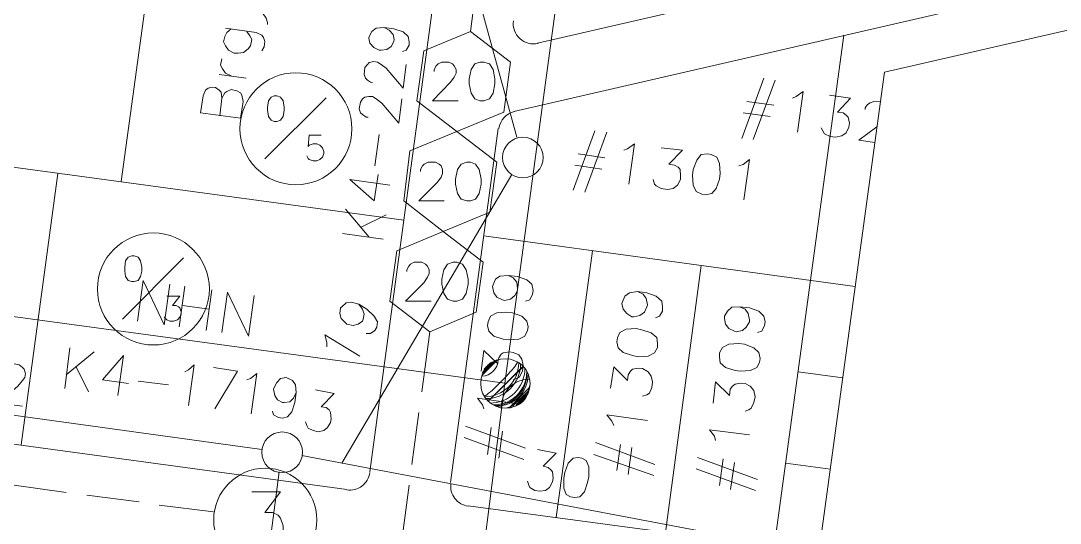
# Model space of a CAD drawing. Header units: millimetres. Extents: x 0.09 to 0.957, y 0.015 to 0.727.
# Drawn here: x 0.3169 to 0.4925, y 0.1328 to 0.2176 of the extents above; entities that cross this region are included whole.
import ezdxf

# ---------------------------------------------------------------- set-up
doc = ezdxf.new("R2010")
doc.units = ezdxf.units.MM
for name, color, linetype in [('PDF_0', 7, 'Continuous'), ('PDF_s48$Actives-PowerSupply', 1, 'Continuous'), ('PDF_s48$HCOUNT', 1, 'Continuous'), ('PDF_s48$Passives-Splt2way', 7, 'Continuous'), ('PDF_s48$Passives-TapOffs', 7, 'Continuous'), ('PDF_s48$POLE', 7, 'Continuous'), ('PDF_s48$STRAND', 7, 'Continuous')]:
    doc.layers.add(name, color=color, linetype=linetype)
for name, color, linetype, true_color in [('PDF_s48$Cable-565', 23, 'Continuous', 0xdd8a6e), ('PDF_s48$LOTS', 254, 'Continuous', 0xdcdcdc), ('PDF_s48$ROAD', 8, 'Continuous', 0x808080), ('PDF_s48$SDU', 157, 'Continuous', 0x396472)]:
    doc.layers.add(name, color=color, linetype=linetype, true_color=true_color)

msp = doc.modelspace()

# ---------------------------------------------------------------- linework, layer by layer
at = {"layer": 'PDF_0', "lineweight": 9}
msp.add_lwpolyline([(0.6410381054687441, 0.1588807128906235), (0.5803205761718697, 0.1354384667968738), (0.551704140624995, 0.1643716894531235), (0.53744872070312, 0.226039580078123), (0.4627925585937457, 0.2089330761718731), (0.4511770312499959, 0.1237173437499989), (0.4172808105468712, 0.0948897167968741), (0.4107338769531213, 0.0434646093749996), (0.3420966699218719, 0.0522290527343745), (0.3133746386718721, 0.0711306835937493), (0.1972193652343732, 0.0858084863281242), (0.1776841601562483, 0.0687019824218744), (0.0976426171874991, 0.0795783398437493), (0.105773486328124, 0.1425133789062487), (0.1343899218749988, 0.1732417285156234), (0.1443159179687486, 0.2468419335937477), (0.106195869140624, 0.2518049316406227), (0.1151715039062489, 0.3194917773437471), (0.1246751171874989, 0.3916136425781214)], dxfattribs=at)
at = {"layer": 'PDF_s48$Actives-PowerSupply', "lineweight": 9}
for points in [[(0.3986959667968713, 0.1564520117187486), (0.4278403808593711, 0.3717616503906216), (0.4122122167968712, 0.3848555175781214)], [(0.2652229980468725, 0.1745088769531234), (0.3986959667968713, 0.1564520117187486), (0.3926770117187464, 0.109039541015624), (0.3691291699218716, 0.0981631835937491), (0.3629256134726996, 0.0495686580752345)], [(0.3969008398437464, 0.1601478613281235), (0.3948945214843714, 0.1581415429687485), (0.3969008398437464, 0.1601478613281235), (0.3948945214843714, 0.1582471386718736)], [(0.3963728613281213, 0.1598310742187485), (0.3952113085937464, 0.1586695214843735), (0.3963728613281213, 0.1599366699218735)], [(0.3952113085937464, 0.1587751171874986), (0.3963728613281213, 0.1598310742187485), (0.3953169042968714, 0.1587751171874986), (0.3962672656249964, 0.1598310742187485)], [(0.3953169042968714, 0.1588807128906235), (0.3962672656249964, 0.1598310742187485), (0.3953169042968714, 0.1588807128906235), (0.3962672656249964, 0.1597254785156236)], [(0.3961616699218713, 0.1597254785156236), (0.3954224999999964, 0.1588807128906235)], [(0.3959504785156214, 0.1595142871093735), (0.3955280957031213, 0.1591974999999985)], [(0.3958448828124963, 0.1595142871093735), (0.3956336914062464, 0.1591974999999985)], [(0.4007022851562463, 0.1527561621093736), (0.4022862207031214, 0.1544456933593735), (0.4005966894531214, 0.1527561621093736), (0.4022862207031214, 0.1545512890624986)], [(0.4020750292968713, 0.1540233105468736), (0.4011246679687463, 0.1530729492187486), (0.4020750292968713, 0.1540233105468736), (0.4010190722656214, 0.1530729492187486), (0.4020750292968713, 0.1541289062499985)], [(0.4019694335937463, 0.1540233105468736), (0.4011246679687463, 0.1530729492187486)], [(0.4019694335937463, 0.1539177148437486), (0.4012302636718714, 0.1531785449218735), (0.4019694335937463, 0.1539177148437486), (0.4011246679687463, 0.1531785449218735)], [(0.4013358593749964, 0.1532841406249986), (0.4018638378906214, 0.1538121191406235), (0.4013358593749964, 0.1531785449218735)], [(0.4017582421874963, 0.1537065234374986), (0.4014414550781213, 0.1532841406249986)], [(0.4017582421874963, 0.1536009277343736), (0.4014414550781213, 0.1533897363281236)]]:
    msp.add_lwpolyline(points, dxfattribs=at)
for points in [[(0.3947889257812464, 0.1577191601562485), (0.3973232226562464, 0.1603590527343736)], [(0.3974288183593713, 0.1603590527343736), (0.3947889257812464, 0.1577191601562485)], [(0.3948945214843714, 0.1579303515624986), (0.3971120312499963, 0.1602534570312485)], [(0.3951057128906213, 0.1585639257812486), (0.3965840527343713, 0.1600422656249986)], [(0.3951057128906213, 0.1585639257812486), (0.3965840527343713, 0.1599366699218735)], [(0.3954224999999964, 0.1589863085937485), (0.3961616699218713, 0.1597254785156236)], [(0.3955280957031213, 0.1590919042968736), (0.3960560742187464, 0.1596198828124985)], [(0.3958448828124963, 0.1533897363281236), (0.4017582421874963, 0.1593030957031235)], [(0.4017582421874963, 0.1591974999999985), (0.3958448828124963, 0.1533897363281236)], [(0.3994351367187463, 0.1523337792968736), (0.4027086035156213, 0.1556072460937485)], [(0.3995407324218713, 0.1523337792968736), (0.4027086035156213, 0.1556072460937485)], [(0.3999631152343713, 0.1525449707031236), (0.4026030078124963, 0.1550792675781236)], [(0.4008078808593714, 0.1528617578124985), (0.4022862207031214, 0.1543400976562486)], [(0.4008078808593714, 0.1528617578124985), (0.4021806249999963, 0.1543400976562486)], [(0.4010190722656214, 0.1529673535156236), (0.4020750292968713, 0.1541289062499985)]]:
    msp.add_lwpolyline(points, close=True, dxfattribs=at)
msp.add_circle((0.3987632132126186, 0.1563760110641867), 0.0041710299514402, dxfattribs=at)
for centre, radius, start, end in [((0.3947361279297143, 0.1604118505859053), 0.0027987841813982, 271.0809241860496, 358.9190758139573), ((0.3952641064453297, 0.15988387207029), 0.0057552080071753, 269.4743653933329, 359.4743653937501), ((0.3954752978515363, 0.159672680664083), 0.005860799346794, 269.4838357704571, 359.4838357700215), ((0.3962144677734241, 0.1589335107421967), 0.0058607993467828, 269.4838357703313, 359.4838357701318), ((0.3967424462890394, 0.1584055322265802), 0.0056496168307518, 269.4645410146339, 359.464541014243), ((0.3970592333984597, 0.1579891265293072), 0.0053388211995381, 270.5666313328118, 2.770043563782652), ((0.3972704248046547, 0.1578775537109651), 0.0053328443769388, 269.4327335904579, 359.4327335898319), ((0.4027614013672119, 0.1523865771484082), 0.0046993053968731, 90.64374571451378, 180.6437457138311), ((0.3991711474609094, 0.1559768310547125), 0.0036434343308779, 269.1696845141324, 359.1696845133313), ((0.3992767431640455, 0.1557656396484496), 0.0034322664648665, 269.1185960036431, 359.118596003196)]:
    msp.add_arc(centre, radius, start, end, dxfattribs=at)
at = {"layer": 'PDF_s48$Actives-PowerSupply', "lineweight": 9, "extrusion": (0, 0, -1)}
msp.add_ellipse((0.397956814846227, 0.1571384013565377), major_axis=(0.0028520324557768, 0.0029063519955495), ratio=0.0962123602726839, start_param=-0.1909624746918863, end_param=3.144283714097935, dxfattribs=at)
at = {"layer": 'PDF_s48$Cable-565', "lineweight": 13}
for points in [[(0.3928882031249964, 0.215796796874998), (0.3935217773437464, 0.220548603515623)], [(0.3846517382812464, 0.1549736718749985), (0.3860244824218714, 0.1651108593749985)], [(0.3829622070312464, 0.1427245703124986), (0.3841237597656215, 0.1514890136718736)], [(0.324567783203122, 0.1379727636718737), (0.3158033398437471, 0.1392399121093737)], [(0.3755705078124966, 0.1301586816406238), (0.3811670800781215, 0.1291027246093738), (0.3825398242187465, 0.1392399121093737)], [(0.3369224804687469, 0.1363888281249987), (0.3280524414062469, 0.1375503808593738)], [(0.3494883691406217, 0.1346992968749987), (0.3403015429687469, 0.1358608496093737)]]:
    msp.add_lwpolyline(points, dxfattribs=at)
at = {"layer": 'PDF_s48$HCOUNT', "lineweight": 9}
for points in [[(0.3684955957031216, 0.2046036523437481), (0.3581472167968717, 0.1942552734374983)], [(0.3652221289062466, 0.1947832519531232), (0.3654333203124966, 0.1943608691406232), (0.3656445117187466, 0.1941496777343732), (0.3662780859374966, 0.1939384863281232), (0.3669116601562466, 0.1939384863281232), (0.3674396386718716, 0.1941496777343732), (0.3678620214843717, 0.1945720605468732), (0.3680732128906216, 0.1952056347656233), (0.3680732128906216, 0.1955224218749982), (0.3678620214843717, 0.1961559960937482), (0.3674396386718716, 0.1965783789062482), (0.3669116601562466, 0.1967895703124982), (0.3662780859374966, 0.1967895703124982), (0.3656445117187466, 0.1965783789062482), (0.3654333203124966, 0.1963671874999981), (0.3656445117187466, 0.1982679101562482), (0.3676508300781216, 0.1982679101562482)], [(0.3444197753906218, 0.1775711523437483), (0.334071396484372, 0.1672227734374985)], [(0.3415686914062468, 0.1711298144531235), (0.3437862011718718, 0.1711298144531235), (0.3425190527343718, 0.1695458789062484), (0.3431526269531218, 0.1695458789062484), (0.3435750097656218, 0.1693346874999985), (0.3437862011718718, 0.1691234960937484), (0.3439973925781218, 0.1684899218749984), (0.3439973925781218, 0.1680675390624985), (0.3437862011718718, 0.1675395605468735), (0.3433638183593719, 0.1671171777343735), (0.3427302441406219, 0.1669059863281235), (0.3420966699218719, 0.1669059863281235), (0.3415686914062468, 0.1671171777343735), (0.3413574999999969, 0.1673283691406234), (0.3411463085937468, 0.1676451562499984)]]:
    msp.add_lwpolyline(points, dxfattribs=at)
for points in [[(0.3597311523437467, 0.2049204394531231), (0.3601535351562467, 0.2049204394531231), (0.3607871093749967, 0.2047092480468731), (0.3612094921874966, 0.2040756738281231), (0.3614206835937467, 0.2030197167968732), (0.3614206835937467, 0.2024917382812481), (0.3612094921874966, 0.2014357812499981), (0.3607871093749967, 0.2008022070312482), (0.3601535351562467, 0.2005910156249981), (0.3597311523437467, 0.2005910156249981), (0.3592031738281217, 0.2008022070312482), (0.3587807910156217, 0.2014357812499981), (0.3585695996093717, 0.2024917382812481), (0.3585695996093717, 0.2030197167968732), (0.3587807910156217, 0.2040756738281231), (0.3592031738281217, 0.2047092480468731)], [(0.3356553320312469, 0.1778879394531233), (0.3360777148437469, 0.1778879394531233), (0.3367112890624969, 0.1776767480468734), (0.3371336718749969, 0.1770431738281234), (0.3373448632812469, 0.1759872167968733), (0.3373448632812469, 0.1753536425781233), (0.3371336718749969, 0.1744032812499984), (0.3367112890624969, 0.1737697070312484), (0.3360777148437469, 0.1735585156249983), (0.3356553320312469, 0.1735585156249983), (0.3350217578124969, 0.1737697070312484), (0.3345993749999969, 0.1744032812499984), (0.3344937792968719, 0.1753536425781233), (0.3344937792968719, 0.1759872167968733), (0.3345993749999969, 0.1770431738281234), (0.3350217578124969, 0.1776767480468734)]]:
    msp.add_lwpolyline(points, close=True, dxfattribs=at)
for centre, radius in [((0.3633872026743735, 0.1993551811899991), 0.0094508149037481), ((0.3393104155649976, 0.1723216069712488), 0.0094508149037492)]:
    msp.add_circle(centre, radius, dxfattribs=at)
at = {"layer": 'PDF_s48$LOTS', "lineweight": 0}
for points in [[(0.3413574999999969, 0.2450468066406227), (0.3338602050781219, 0.1904538281249982)], [(0.3815894628906215, 0.1839068945312483), (0.1479061718749986, 0.215585605468748)], [(0.443996523437496, 0.1275187890624988), (0.4559288378906209, 0.215163222656248)], [(0.3169648925781221, 0.1459980371093736), (0.323195039062497, 0.1918265722656233)], [(0.3951057128906213, 0.1812670019531233), (0.4578611715861938, 0.1727546278528328)], [(0.4073548144531213, 0.1337489355468737), (0.4134793652343712, 0.1787327050781233)], [(0.4258340624999961, 0.1312146386718738), (0.431853017578121, 0.1763040039062483)], [(0.4482203515624959, 0.1583527343749985), (0.4557600081320598, 0.1573397286938671)], [(0.4461084374999959, 0.1429357617187487), (0.4536578330684569, 0.1419174079999814)]]:
    msp.add_lwpolyline(points, dxfattribs=at)
at = {"layer": 'PDF_s48$Passives-Splt2way', "lineweight": 9}
msp.add_lwpolyline([(0.3559297070312467, 0.1380783593749987), (0.3607871093749967, 0.1380783593749987), (0.3581472167968717, 0.1345937011718737), (0.3594143652343717, 0.1345937011718737), (0.3603647265624967, 0.1341713183593738), (0.3607871093749967, 0.1336433398437488), (0.3612094921874966, 0.1323761914062488), (0.3612094921874966, 0.1315314257812488), (0.3607871093749967, 0.1301586816406238), (0.3599423437499967, 0.1293139160156238), (0.3585695996093717, 0.1287859374999988), (0.3571968554687467, 0.1287859374999988), (0.3559297070312467, 0.1293139160156238), (0.3555073242187467, 0.1297362988281238), (0.3550849414062467, 0.1305810644531238)], dxfattribs=at)
msp.add_circle((0.3582127988167274, 0.1333551816292295), 0.0087116445426442, dxfattribs=at)
at = {"layer": 'PDF_s48$Passives-TapOffs', "lineweight": 9}
for points in [[(0.3849685253906214, 0.2125233300781231), (0.3928882031249964, 0.215796796874998), (0.3996463281249963, 0.2106226074218731), (0.3984847753906213, 0.2021749511718731), (0.3905650976562464, 0.1989014843749982), (0.3838069726562465, 0.2040756738281231)], [(0.3944721386718713, 0.2106226074218731), (0.3951057128906213, 0.2106226074218731), (0.3960560742187464, 0.2103058203124981), (0.3966896484374963, 0.209355458984373), (0.3970064355468714, 0.207771523437498), (0.3970064355468714, 0.2069267578124982), (0.3966896484374963, 0.2053428222656231), (0.3960560742187464, 0.2043924609374981), (0.3951057128906213, 0.2040756738281231), (0.3944721386718713, 0.2040756738281231), (0.3936273730468714, 0.2043924609374981), (0.3929937988281214, 0.2053428222656231), (0.3926770117187464, 0.2069267578124982), (0.3926770117187464, 0.207771523437498), (0.3929937988281214, 0.209355458984373), (0.3936273730468714, 0.2103058203124981)], [(0.3826454199218714, 0.1956280175781232), (0.3905650976562464, 0.1989014843749982), (0.3973232226562464, 0.1937272949218732), (0.3961616699218713, 0.1852796386718732), (0.3882419921874964, 0.1820061718749983), (0.3815894628906215, 0.1871803613281233)], [(0.3922546289062464, 0.1937272949218732), (0.3928882031249964, 0.1937272949218732), (0.3937329687499964, 0.1934105078124982), (0.3943665429687463, 0.1924601464843733), (0.3946833300781213, 0.1908762109374983), (0.3946833300781213, 0.1900314453124983), (0.3943665429687463, 0.1884475097656233), (0.3937329687499964, 0.1874971484374983), (0.3928882031249964, 0.1871803613281233), (0.3922546289062464, 0.1871803613281233), (0.3913042675781214, 0.1874971484374983), (0.3906706933593714, 0.1884475097656233), (0.3903539062499964, 0.1900314453124983), (0.3903539062499964, 0.1908762109374983), (0.3906706933593714, 0.1924601464843733), (0.3913042675781214, 0.1934105078124982)], [(0.3804279101562465, 0.1787327050781233), (0.3882419921874964, 0.1820061718749983), (0.3950001171874964, 0.1768319824218734), (0.3938385644531214, 0.1683843261718735), (0.3860244824218714, 0.1651108593749985), (0.3792663574218715, 0.1702850488281234)], [(0.3899315234374964, 0.1768319824218734), (0.3905650976562464, 0.1768319824218734), (0.3915154589843714, 0.1765151953124984), (0.3921490332031214, 0.1755648339843734), (0.3924658203124964, 0.1739808984374984), (0.3924658203124964, 0.1731361328124984), (0.3921490332031214, 0.1715521972656234), (0.3915154589843714, 0.1706018359374984), (0.3905650976562464, 0.1702850488281234), (0.3899315234374964, 0.1702850488281234), (0.3889811621093714, 0.1706018359374984), (0.3883475878906214, 0.1715521972656234), (0.3880308007812464, 0.1731361328124984), (0.3880308007812464, 0.1739808984374984), (0.3883475878906214, 0.1755648339843734), (0.3889811621093714, 0.1765151953124984)]]:
    msp.add_lwpolyline(points, close=True, dxfattribs=at)
for points in [[(0.3867636523437464, 0.209038671874998), (0.3867636523437464, 0.209355458984373), (0.3870804394531214, 0.2099890332031231), (0.3873972265624964, 0.2103058203124981), (0.3880308007812464, 0.2106226074218731), (0.3891923535156214, 0.2106226074218731), (0.3898259277343714, 0.2103058203124981), (0.3901427148437464, 0.2099890332031231), (0.3904595019531214, 0.209355458984373), (0.3904595019531214, 0.2087218847656231), (0.3901427148437464, 0.2080883105468731), (0.3895091406249964, 0.2072435449218731), (0.3864468652343715, 0.2040756738281231), (0.3907762890624964, 0.2040756738281231)], [(0.3844405468749965, 0.1921433593749983), (0.3844405468749965, 0.1924601464843733), (0.3847573339843714, 0.1930937207031232), (0.3850741210937465, 0.1934105078124982), (0.3857076953124964, 0.1937272949218732), (0.3869748437499964, 0.1937272949218732), (0.3876084179687465, 0.1934105078124982), (0.3879252050781214, 0.1930937207031232), (0.3881363964843714, 0.1924601464843733), (0.3881363964843714, 0.1918265722656233), (0.3879252050781214, 0.1911929980468733), (0.3872916308593715, 0.1903482324218733), (0.3841237597656215, 0.1871803613281233), (0.3884531835937464, 0.1871803613281233)], [(0.3821174414062465, 0.1752480468749984), (0.3821174414062465, 0.1755648339843734), (0.3824342285156215, 0.1761984082031234), (0.3827510156249965, 0.1765151953124984), (0.3833845898437465, 0.1768319824218734), (0.3846517382812464, 0.1768319824218734), (0.3852853124999965, 0.1765151953124984), (0.3856020996093715, 0.1761984082031234), (0.3859188867187464, 0.1755648339843734), (0.3859188867187464, 0.1749312597656234), (0.3856020996093715, 0.1742976855468734), (0.3849685253906214, 0.1733473242187484), (0.3819062499999965, 0.1702850488281234), (0.3862356738281214, 0.1702850488281234)]]:
    msp.add_lwpolyline(points, dxfattribs=at)
at = {"layer": 'PDF_s48$POLE', "lineweight": 0}
msp.add_lwpolyline([(0.3791607617187465, 0.216007988281248), (0.3797943359374965, 0.2152688183593731), (0.3800055273437465, 0.214424052734373), (0.3798999316406215, 0.214107265624998), (0.3794775488281215, 0.213262499999998), (0.3787383789062465, 0.212734521484373), (0.3777880175781215, 0.2126289257812481), (0.3774712304687465, 0.2126289257812481), (0.3765208691406215, 0.213051308593748), (0.3758872949218715, 0.213790478515623), (0.3756761035156215, 0.2146352441406231), (0.3757816992187466, 0.214952031249998), (0.3762040820312466, 0.215796796874998), (0.3769432519531215, 0.216324775390623), (0.3783159960937465, 0.216430371093748)], close=True, dxfattribs=at)
for points in [[(0.3783159960937465, 0.216430371093748), (0.3798999316406215, 0.216219179687498), (0.3814838671874965, 0.215691201171873), (0.3823286328124964, 0.214952031249998), (0.3825398242187465, 0.2140016699218731), (0.3825398242187465, 0.2134736914062481), (0.3820118457031215, 0.2126289257812481), (0.3813782714843715, 0.212417734374998)], [(0.3763096777343715, 0.207137949218748), (0.3759928906249965, 0.2072435449218731), (0.3754649121093716, 0.2075603320312481), (0.3751481249999966, 0.2078771191406231), (0.3749369335937465, 0.2085106933593731), (0.3750425292968715, 0.209672246093748), (0.3754649121093716, 0.210200224609373), (0.3757816992187466, 0.210517011718748), (0.3765208691406215, 0.2107282031249981), (0.3771544433593715, 0.2106226074218731), (0.3777880175781215, 0.210200224609373), (0.3786327832031215, 0.209566650390623), (0.3814838671874965, 0.2061875878906231), (0.3820118457031215, 0.210200224609373)], [(0.3755705078124966, 0.2013301855468731), (0.3752537207031215, 0.2013301855468731), (0.3746201464843715, 0.2017525683593732), (0.3743033593749965, 0.2020693554687481), (0.3740921679687466, 0.2027029296874981), (0.3743033593749965, 0.2038644824218732), (0.3746201464843715, 0.2043924609374981), (0.3750425292968715, 0.2047092480468731), (0.3756761035156215, 0.2048148437499981), (0.3763096777343715, 0.2048148437499981), (0.3769432519531215, 0.2043924609374981), (0.3778936132812465, 0.2036532910156231), (0.3807446972656215, 0.2002742285156231), (0.3812726757812465, 0.2043924609374981)], [(0.3774712304687465, 0.1983735058593732), (0.3767320605468715, 0.1930937207031232)], [(0.3772600390624965, 0.1916153808593732), (0.3766264648437465, 0.1871803613281233), (0.3725082324218716, 0.1907706152343732), (0.3792663574218715, 0.1898202539062482)], [(0.3757816992187466, 0.1810558105468734), (0.3717690624999966, 0.1858076171874983)], [(0.3786327832031215, 0.1848572558593733), (0.3744089550781215, 0.1827453417968733)], [(0.3712410839843716, 0.1816893847656233), (0.3781048046874965, 0.1807390234374984)]]:
    msp.add_lwpolyline(points, dxfattribs=at)
msp.add_circle((0.4017200006218113, 0.1944976163705326), 0.0034320165114869, dxfattribs=at)
at = {"layer": 'PDF_s48$ROAD', "lineweight": 0}
for points in [[(0.6201301562499943, 0.2634204589843725), (0.4041869433593713, 0.213790478515623)], [(0.3758872949218715, 0.1414574218749987), (0.3885587792968714, 0.2352264062499978)], [(0.4924649511718705, 0.2235052832031229), (0.4001743066406214, 0.2022805468749982)], [(0.3895091406249964, 0.1396622949218738), (0.3975344140624963, 0.1994294628906231)], [(0.3719802539062465, 0.1385007421874987), (0.1323677574006608, 0.171070326810707)]]:
    msp.add_lwpolyline(points, dxfattribs=at)
msp.add_lwpolyline([(0.45144047119806, 0.1256500350053418, 0.0363497639704422), (0.4223494042968711, 0.1317426171874988), (0.3924658203124964, 0.1357552539062488)], format="xyb", dxfattribs=at)
for centre, radius, start, end in [((0.4035151787288728, 0.217096009397388), 0.0034318582540411, 172.2765800824591, 282.9473677777723), ((0.4010864001896097, 0.1989327976755975), 0.0034318612669589, 102.9474100130388, 172.2766065970372), ((0.372468809856093, 0.1418032112321539), 0.0034318585171664, 262.2765820673829, 352.276631277589), ((0.3929551790055917, 0.1390576159251541), 0.0034318585171687, 172.2765820674171, 262.27663127755)]:
    msp.add_arc(centre, radius, start, end, dxfattribs=at)
at = {"layer": 'PDF_s48$SDU', "lineweight": 0}
for points in [[(0.3565632812499967, 0.219598242187498), (0.3578304296874967, 0.218753476562498), (0.3583584082031217, 0.218014306640623), (0.3585695996093717, 0.217275136718748), (0.3585695996093717, 0.216958349609373)], [(0.3550849414062467, 0.215796796874998), (0.3556129199218717, 0.215057626953123), (0.3559297070312467, 0.214424052734373), (0.3557185156249967, 0.213368095703123), (0.3552961328124967, 0.2128401171874981), (0.3545569628906217, 0.2122065429687481), (0.3536066015624967, 0.212100947265623), (0.3529730273437468, 0.212100947265623), (0.3520226660156218, 0.2126289257812481), (0.3514946874999967, 0.213368095703123), (0.3511779003906217, 0.2140016699218731), (0.3513890917968718, 0.214952031249998), (0.3517058789062468, 0.215585605468748), (0.3524450488281218, 0.216219179687498)], [(0.3514946874999967, 0.216324775390623), (0.3566688769531217, 0.215585605468748), (0.3576192382812467, 0.215163222656248), (0.3579360253906217, 0.214740839843748), (0.3581472167968717, 0.214107265624998), (0.3580416210937467, 0.2131569042968731), (0.3576192382812467, 0.2125233300781231)], [(0.3524450488281218, 0.2082995019531231), (0.3514946874999967, 0.2087218847656231), (0.3509667089843718, 0.2094610546874981), (0.3506499218749968, 0.2100946289062481), (0.3508611132812467, 0.211150585937498)], [(0.3549793457031217, 0.2078771191406231), (0.3504387304687468, 0.2085106933593731)], [(0.438716738281246, 0.1977399316406232), (0.442412587890621, 0.2078771191406231)], [(0.440617460937496, 0.1975287402343732), (0.4443133105468709, 0.2075603320312481)], [(0.3508611132812467, 0.2044980566406231), (0.3513890917968718, 0.2054484179687481), (0.3517058789062468, 0.205659609374998), (0.3524450488281218, 0.2059763964843731), (0.3533954101562467, 0.2057652050781231), (0.3540289843749967, 0.2054484179687481), (0.3542401757812467, 0.2050260351562481), (0.3544513671874967, 0.2039700781249981), (0.3540289843749967, 0.2011189941406232), (0.3472708593749968, 0.2020693554687481), (0.3476932421874968, 0.2049204394531231), (0.3481156249999968, 0.2058708007812481), (0.3485380078124968, 0.2061875878906231), (0.3491715820312468, 0.2063987792968731), (0.3498051562499968, 0.2062931835937482), (0.3504387304687468, 0.2058708007812481), (0.3507555175781218, 0.2055540136718731), (0.3508611132812467, 0.2044980566406231), (0.3505443261718717, 0.2015413769531231)], [(0.4472699902343709, 0.2044980566406231), (0.4479035644531209, 0.2048148437499981), (0.4490651171874959, 0.205659609374998), (0.4481147558593709, 0.1987958886718731)], [(0.444102119140621, 0.2033365039062481), (0.439561503906246, 0.2039700781249981)], [(0.4535001367187459, 0.2050260351562481), (0.4570903906249959, 0.2044980566406231), (0.4548728808593708, 0.2021749511718731), (0.4558232421874959, 0.2020693554687481), (0.4563512207031208, 0.2016469726562481), (0.4566680078124958, 0.2013301855468731), (0.4568791992187459, 0.2002742285156231), (0.4567736035156208, 0.1996406542968732), (0.4563512207031208, 0.1986902929687482), (0.4556120507812458, 0.1981623144531232), (0.4545560937499959, 0.1979511230468731), (0.4536057324218709, 0.1980567187499982), (0.4526553710937458, 0.1984791015624981), (0.4521273925781209, 0.1995350585937482)], [(0.4595190917968708, 0.2025973339843732), (0.4595190917968708, 0.2029141210937482), (0.4599414746093708, 0.2034420996093731), (0.4603638574218708, 0.2037588867187481), (0.4609974316406208, 0.2039700781249981), (0.4621035018869132, 0.2038779056044738)], [(0.443468544921871, 0.2014357812499981), (0.438927929687496, 0.2020693554687481)], [(0.4102058984374963, 0.1889754882812482), (0.4139017480468712, 0.1990070800781232)], [(0.4122122167968712, 0.1886587011718732), (0.4159080664062462, 0.1987958886718731)], [(0.4615346864382221, 0.1997048686308949), (0.4584631347656208, 0.1974231445312482), (0.4611721463772723, 0.1970451429110178)], [(0.4187591503906213, 0.1957336132812482), (0.4193927246093712, 0.1959448046874982), (0.4205542773437461, 0.1967895703124982), (0.4196039160156212, 0.1900314453124983)], [(0.4155912792968712, 0.1944664648437482), (0.4110506640624962, 0.1951000390624982)], [(0.4250948925781211, 0.1961559960937482), (0.4286851464843711, 0.1957336132812482), (0.4263620410156211, 0.1934105078124982), (0.4273124023437461, 0.1931993164062482), (0.4279459765624961, 0.1928825292968732), (0.4282627636718711, 0.1924601464843733), (0.4283683593749961, 0.1914041894531232), (0.4283683593749961, 0.1907706152343732), (0.4278403808593711, 0.1898202539062482), (0.4271012109374962, 0.1892922753906232), (0.4261508496093711, 0.1890810839843733), (0.4250948925781211, 0.1892922753906232), (0.4242501269531211, 0.1897146582031233), (0.4239333398437461, 0.1900314453124983), (0.4237221484374962, 0.1907706152343732)], [(0.4150633007812462, 0.1925657421874982), (0.4105226855468712, 0.1931993164062482)], [(0.438188759765621, 0.1930937207031232), (0.438927929687496, 0.1933049121093732), (0.439983886718746, 0.1941496777343732), (0.439033525390621, 0.1873915527343732)], [(0.3992239453124963, 0.1746144726562484), (0.4008078808593714, 0.1744032812499984), (0.4023918164062463, 0.1738753027343733), (0.4032365820312463, 0.1731361328124984), (0.4034477734374963, 0.1720801757812485), (0.4033421777343714, 0.1714466015624985), (0.4029197949218714, 0.1704962402343734), (0.4021806249999963, 0.1702850488281234)], [(0.3366056933593719, 0.1669059863281235), (0.3375560546874969, 0.1737697070312484), (0.3411463085937468, 0.1662724121093735), (0.3420966699218719, 0.1731361328124984)], [(0.3436806054687469, 0.1659556249999985), (0.3446309667968718, 0.1728193457031234)], [(0.3482212207031218, 0.1653220507812485), (0.3491715820312468, 0.1721857714843734)], [(0.3508611132812467, 0.1650052636718735), (0.3518114746093718, 0.1717633886718735), (0.3554017285156217, 0.1643716894531235), (0.3563520898437467, 0.1712354101562484)], [(0.4210822558593712, 0.1718689843749984), (0.4226661914062462, 0.1716577929687484), (0.4242501269531211, 0.1711298144531235), (0.4252004882812461, 0.1702850488281234), (0.4253060839843711, 0.1693346874999985), (0.4253060839843711, 0.1685955175781234), (0.4247781054687462, 0.1677507519531235), (0.4241445312499961, 0.1674339648437485)], [(0.3487491992187468, 0.1689123046874984), (0.3442085839843718, 0.1695458789062484)], [(0.438294355468746, 0.1693346874999985), (0.439983886718746, 0.1691234960937484), (0.4415678222656209, 0.1685955175781234), (0.442412587890621, 0.1677507519531235), (0.4426237792968709, 0.1668003906249985), (0.442518183593746, 0.1661668164062484), (0.442095800781246, 0.1652164550781234), (0.441356630859371, 0.1650052636718735)], [(0.3946833300781213, 0.1584583300781235), (0.3951057128906213, 0.1619429882812485), (0.3974288183593713, 0.1597254785156236), (0.3976400097656214, 0.1606758398437485), (0.3980623925781213, 0.1613094140624985), (0.3983791796874963, 0.1615206054687485), (0.3994351367187463, 0.1617317968749985), (0.4000687109374964, 0.1616262011718735), (0.4010190722656214, 0.1612038183593735), (0.4015470507812463, 0.1604646484374985), (0.4017582421874963, 0.1594086914062486), (0.4016526464843714, 0.1584583300781235), (0.4011246679687463, 0.1575079687499985), (0.4008078808593714, 0.1572967773437486), (0.4000687109374964, 0.1569799902343736)], [(0.4165416406249962, 0.1556072460937485), (0.4170696191406213, 0.1591974999999985), (0.4193927246093712, 0.1568743945312485), (0.4194983203124961, 0.1578247558593735), (0.4199207031249962, 0.1584583300781235), (0.4202374902343712, 0.1587751171874986), (0.4212934472656212, 0.1589863085937485), (0.4219270214843711, 0.1588807128906235), (0.4228773828124961, 0.1583527343749985), (0.4234053613281211, 0.1576135644531236), (0.4236165527343711, 0.1566632031249986), (0.4235109570312461, 0.1557128417968736), (0.4230885742187462, 0.1547624804687485), (0.4226661914062462, 0.1544456933593735), (0.4219270214843711, 0.1542345019531236)], [(0.433859335937496, 0.1530729492187486), (0.434281718749996, 0.1566632031249986), (0.436604824218746, 0.1543400976562486), (0.4367104199218711, 0.1553960546874986), (0.437132802734371, 0.1559240332031235), (0.437555185546871, 0.1562408203124985), (0.438505546874996, 0.1564520117187486), (0.439244716796871, 0.1563464160156236), (0.440089482421871, 0.1559240332031235), (0.440723056640621, 0.1551848632812486), (0.4409342480468709, 0.1541289062499985), (0.440723056640621, 0.1531785449218735), (0.4403006738281209, 0.1522281835937486), (0.4398782910156209, 0.1519113964843736), (0.439244716796871, 0.1517002050781236)], [(0.3951057128906213, 0.1521225878906236), (0.3948945214843714, 0.1527561621093736), (0.3940497558593714, 0.1539177148437486), (0.4008078808593714, 0.1529673535156236)], [(0.4170696191406213, 0.1492715039062487), (0.4167528320312462, 0.1500106738281236), (0.4159080664062462, 0.1510666308593737), (0.4227717871093711, 0.1501162695312486)], [(0.4021806249999963, 0.1454700585937486), (0.3920434374999964, 0.1491659082031236)], [(0.3963728613281213, 0.1489547167968737), (0.3957392871093713, 0.1444141015624987)], [(0.3982735839843714, 0.1483211425781237), (0.3976400097656214, 0.1437805273437487)], [(0.434281718749996, 0.1467372070312486), (0.434070527343746, 0.1474763769531237), (0.433225761718746, 0.1485323339843736), (0.439983886718746, 0.1476875683593737)], [(0.4018638378906214, 0.1435693359374987), (0.3918322460937464, 0.1472651855468736)], [(0.4240389355468711, 0.1427245703124986), (0.4140073437499962, 0.1464204199218736)], [(0.4182311718749962, 0.1461036328124986), (0.4175975976562462, 0.1416686132812487)], [(0.4238277441406212, 0.1408238476562487), (0.4136905566406213, 0.1444141015624987)], [(0.4201318945312461, 0.1455756542968737), (0.4194983203124961, 0.1410350390624987)], [(0.441356630859371, 0.1401902734374987), (0.4312194433593711, 0.1438861230468736)], [(0.435548867187496, 0.1436749316406237), (0.434915292968746, 0.1391343164062487)], [(0.437449589843746, 0.1430413574218737), (0.4368160156249961, 0.1385007421874987)], [(0.441039843749996, 0.1382895507812487), (0.4310082519531211, 0.1419854003906237)]]:
    msp.add_lwpolyline(points, dxfattribs=at)
for points in [[(0.432908974609371, 0.1951000390624982), (0.433542548828121, 0.1949944433593732), (0.4344929101562461, 0.1945720605468732), (0.434915292968746, 0.1935161035156232), (0.4350208886718711, 0.1918265722656233), (0.434915292968746, 0.1908762109374983), (0.4343873144531211, 0.1892922753906232), (0.433648144531246, 0.1884475097656233), (0.432592187499996, 0.1882363183593733), (0.431958613281246, 0.1883419140624982), (0.4310082519531211, 0.1887642968749983), (0.4304802734374961, 0.1898202539062482), (0.4303746777343711, 0.1915097851562483), (0.4304802734374961, 0.1924601464843733), (0.4311138476562461, 0.1940440820312482), (0.431853017578121, 0.1949944433593732)], [(0.4000687109374964, 0.1741920898437483), (0.4007022851562463, 0.1734529199218734), (0.4008078808593714, 0.1723969628906234), (0.4008078808593714, 0.1720801757812485), (0.4003854980468713, 0.1712354101562484), (0.3996463281249963, 0.1706018359374984), (0.3985903710937463, 0.1703906445312484), (0.3982735839843714, 0.1704962402343734), (0.3973232226562464, 0.1709186230468734), (0.3967952441406213, 0.1716577929687484), (0.3965840527343713, 0.1727137499999984), (0.3966896484374963, 0.1730305371093734), (0.3971120312499963, 0.1739808984374984), (0.3978512011718713, 0.1745088769531234), (0.3992239453124963, 0.1746144726562484)], [(0.4220326171874962, 0.1714466015624985), (0.4225605957031212, 0.1707074316406234), (0.4227717871093711, 0.1696514746093735), (0.4226661914062462, 0.1693346874999985), (0.4222438085937461, 0.1683843261718735), (0.4215046386718712, 0.1678563476562485), (0.4204486816406212, 0.1676451562499984), (0.4201318945312461, 0.1676451562499984), (0.4192871289062462, 0.1681731347656234), (0.4186535546874962, 0.1689123046874984), (0.4184423632812461, 0.1698626660156234), (0.4185479589843712, 0.1701794531249984), (0.4189703417968712, 0.1711298144531235), (0.4197095117187462, 0.1716577929687484), (0.4210822558593712, 0.1718689843749984)], [(0.439244716796871, 0.1689123046874984), (0.439772695312496, 0.1681731347656234), (0.439983886718746, 0.1671171777343735), (0.439983886718746, 0.1668003906249985), (0.439455908203121, 0.1658500292968734), (0.438822333984371, 0.1653220507812485), (0.437766376953121, 0.1651108593749985), (0.437449589843746, 0.1652164550781234), (0.436499228515621, 0.1656388378906235), (0.435971249999996, 0.1663780078124984), (0.435760058593746, 0.1673283691406234), (0.435760058593746, 0.1677507519531235), (0.436288037109371, 0.1685955175781234), (0.437027207031246, 0.1692290917968734), (0.438294355468746, 0.1693346874999985)], [(0.3957392871093713, 0.1661668164062484), (0.3958448828124963, 0.1668003906249985), (0.3962672656249964, 0.1677507519531235), (0.3973232226562464, 0.1682787304687484), (0.3990127539062463, 0.1683843261718735), (0.3999631152343713, 0.1682787304687484), (0.4015470507812463, 0.1677507519531235), (0.4023918164062463, 0.1669059863281235), (0.4026030078124963, 0.1659556249999985), (0.4024974121093713, 0.1653220507812485), (0.4020750292968713, 0.1643716894531235), (0.4010190722656214, 0.1638437109374985), (0.3993295410156214, 0.1637381152343735), (0.3983791796874963, 0.1638437109374985), (0.3967952441406213, 0.1643716894531235), (0.3959504785156214, 0.1652164550781234)], [(0.4175975976562462, 0.1634213281249985), (0.4177031933593712, 0.1640549023437485), (0.4181255761718712, 0.1650052636718735), (0.4191815332031212, 0.1655332421874984), (0.4208710644531212, 0.1656388378906235), (0.4218214257812461, 0.1654276464843735), (0.4234053613281211, 0.1648996679687484), (0.4243557226562462, 0.1641604980468735), (0.4244613183593711, 0.1631045410156235), (0.4244613183593711, 0.1624709667968734), (0.4239333398437461, 0.1615206054687485), (0.4228773828124961, 0.1609926269531236), (0.4211878515624961, 0.1608870312499985), (0.4202374902343712, 0.1610982226562485), (0.4186535546874962, 0.1616262011718735), (0.4178087890624961, 0.1623653710937485)], [(0.434915292968746, 0.1608870312499985), (0.434915292968746, 0.1615206054687485), (0.4354432714843711, 0.1624709667968734), (0.436499228515621, 0.1629989453124985), (0.438188759765621, 0.1631045410156235), (0.439139121093746, 0.1629989453124985), (0.440723056640621, 0.1623653710937485), (0.4415678222656209, 0.1616262011718735), (0.441779013671871, 0.1605702441406235), (0.441673417968746, 0.1599366699218735), (0.441251035156246, 0.1590919042968736), (0.440195078124996, 0.1585639257812486), (0.438505546874996, 0.1584583300781235), (0.437555185546871, 0.1585639257812486), (0.435971249999996, 0.1590919042968736), (0.4350208886718711, 0.1598310742187485)]]:
    msp.add_lwpolyline(points, close=True, dxfattribs=at)
at = {"layer": 'PDF_s48$STRAND', "color": 254, "lineweight": 0, "true_color": 0xdcdcdc}
for points in [[(0.3859188867187464, 0.2518049316406227), (0.4007022851562463, 0.1979511230468731)], [(0.3998575195312463, 0.1916153808593732), (0.3711354882812466, 0.1429357617187487)], [(0.3576192382812467, 0.1452588671874987), (0.2952121777343723, 0.1538121191406235)], [(0.4517145037589111, 0.1276604375199497), (0.3643773632812466, 0.1442029101562486)], [(0.3605759179687467, 0.1414574218749987), (0.3557185156249967, 0.104393330078124)]]:
    msp.add_lwpolyline(points, dxfattribs=at)
at = {"layer": 'PDF_s48$STRAND', "lineweight": 0}
for points in [[(0.3746201464843715, 0.1689123046874984), (0.3749369335937465, 0.1680675390624985), (0.3747257421874965, 0.1672227734374985), (0.3746201464843715, 0.1669059863281235), (0.3738809765624966, 0.1663780078124984), (0.3730362109374965, 0.1661668164062484), (0.3719802539062465, 0.1663780078124984), (0.3710298925781216, 0.1673283691406234), (0.3708187011718716, 0.1681731347656234), (0.3709242968749966, 0.1691234960937484), (0.3711354882812466, 0.1693346874999985), (0.3718746582031216, 0.1699682617187485), (0.3727194238281215, 0.1700738574218734), (0.3739865722656215, 0.1697570703124984)], [(0.3630046191406216, 0.1539177148437486), (0.3623710449218716, 0.1532841406249986), (0.3614206835937467, 0.1531785449218735), (0.3611038964843717, 0.1531785449218735), (0.3602591308593717, 0.1536009277343736), (0.3598367480468717, 0.1543400976562486), (0.3596255566406217, 0.1553960546874986), (0.3597311523437467, 0.1557128417968736), (0.3601535351562467, 0.1565576074218735), (0.3607871093749967, 0.1571911816406235), (0.3617374707031216, 0.1574023730468735), (0.3627934277343717, 0.1568743945312485), (0.3633214062499967, 0.1561352246093736), (0.3634270019531216, 0.1548680761718736)], [(0.4110506640624962, 0.1438861230468736), (0.4116842382812463, 0.1437805273437487), (0.4124234082031212, 0.1433581445312487), (0.4128457910156212, 0.1423021874999987), (0.4128457910156212, 0.1406126562499987), (0.4126345996093712, 0.1396622949218738), (0.4121066210937462, 0.1380783593749987), (0.4113674511718713, 0.1372335937499988), (0.4104170898437462, 0.1371279980468737), (0.4097835156249963, 0.1372335937499988), (0.4090443457031213, 0.1376559765624987), (0.4086219628906213, 0.1387119335937487), (0.4086219628906213, 0.1404014648437487), (0.4088331542968712, 0.1413518261718737), (0.4093611328124963, 0.1429357617187487), (0.4102058984374963, 0.1437805273437487)]]:
    msp.add_lwpolyline(points, close=True, dxfattribs=at)
for points in [[(0.3739865722656215, 0.1697570703124984), (0.3753593164062465, 0.1689123046874984), (0.3766264648437465, 0.1677507519531235), (0.3771544433593715, 0.1668003906249985), (0.3770488476562465, 0.1658500292968734), (0.3767320605468715, 0.1653220507812485), (0.3759928906249965, 0.1647940722656235), (0.3752537207031215, 0.1647940722656235)], [(0.3686011914062466, 0.1625765624999985), (0.3686011914062466, 0.1633157324218735), (0.3682844042968716, 0.1645828808593734), (0.3741977636718716, 0.1609926269531236)], [(0.325201357421872, 0.1623653710937485), (0.324356591796872, 0.1555016503906236)], [(0.324567783203122, 0.1578247558593735), (0.329319589843747, 0.1617317968749985)], [(0.3351273535156219, 0.1563464160156236), (0.330692333984372, 0.1569799902343736), (0.3342825878906219, 0.1610982226562485), (0.3333322265624969, 0.1543400976562486)], [(0.3141138085937471, 0.1582471386718736), (0.3141138085937471, 0.1585639257812486), (0.3145361914062471, 0.1591974999999985), (0.3148529785156221, 0.1594086914062486), (0.3154865527343721, 0.1597254785156236), (0.3166481054687471, 0.1595142871093735), (0.3171760839843721, 0.1590919042968736), (0.3174928710937471, 0.1587751171874986), (0.3177040624999971, 0.1580359472656235), (0.3175984667968721, 0.1574023730468735), (0.3171760839843721, 0.1568743945312485), (0.3164369140624971, 0.1559240332031235), (0.3130578515624971, 0.1530729492187486), (0.3171760839843721, 0.1525449707031236)], [(0.328369228515622, 0.1549736718749985), (0.326257314453122, 0.1591974999999985)], [(0.3446309667968718, 0.1583527343749985), (0.3452645410156218, 0.1586695214843735), (0.3462149023437468, 0.1595142871093735), (0.3452645410156218, 0.1526505664062486)], [(0.3494883691406217, 0.1590919042968736), (0.3535010058593717, 0.1584583300781235), (0.3496995605468718, 0.1521225878906236)], [(0.3550849414062467, 0.1569799902343736), (0.3557185156249967, 0.1571911816406235), (0.3567744726562467, 0.1580359472656235), (0.3558241113281217, 0.1512778222656236)], [(0.3418854785156218, 0.1561352246093736), (0.3367112890624969, 0.1567687988281235)], [(0.3634270019531216, 0.1548680761718736), (0.3632158105468716, 0.1531785449218735), (0.3626878320312467, 0.1515946093749986), (0.3619486621093717, 0.1507498437499986), (0.3611038964843717, 0.1505386523437486), (0.3604703222656217, 0.1506442480468736), (0.3596255566406217, 0.1510666308593737), (0.3594143652343717, 0.1517002050781236)], [(0.3667004687499966, 0.1552904589843735), (0.3698683398437466, 0.1546568847656236), (0.3676508300781216, 0.1524393749999986), (0.3684955957031216, 0.1523337792968736), (0.3690235742187466, 0.1519113964843736), (0.3692347656249966, 0.1514890136718736), (0.3693403613281216, 0.1504330566406236), (0.3692347656249966, 0.1497994824218736), (0.3687067871093716, 0.1489547167968737), (0.3680732128906216, 0.1484267382812486), (0.3671228515624966, 0.1482155468749986), (0.3662780859374966, 0.1484267382812486), (0.3654333203124966, 0.1488491210937486), (0.3652221289062466, 0.1492715039062487), (0.3650109374999966, 0.1499050781249986)], [(0.4041869433593713, 0.1452588671874987), (0.4073548144531213, 0.1446252929687487), (0.4051373046874963, 0.1424077832031236), (0.4059820703124963, 0.1421965917968737), (0.4065100488281212, 0.1417742089843736), (0.4067212402343713, 0.1414574218749987), (0.4068268359374963, 0.1404014648437487), (0.4067212402343713, 0.1397678906249987), (0.4061932617187463, 0.1388175292968737), (0.4055596874999963, 0.1382895507812487), (0.4046093261718714, 0.1381839550781237), (0.4037645605468713, 0.1382895507812487), (0.4029197949218714, 0.1388175292968737), (0.4027086035156213, 0.1392399121093737), (0.4024974121093713, 0.1398734863281237)]]:
    msp.add_lwpolyline(points, dxfattribs=at)
msp.add_circle((0.3610639884408455, 0.1447599993781833), 0.003432016511485, dxfattribs=at)

doc.saveas('drawing.dxf')
